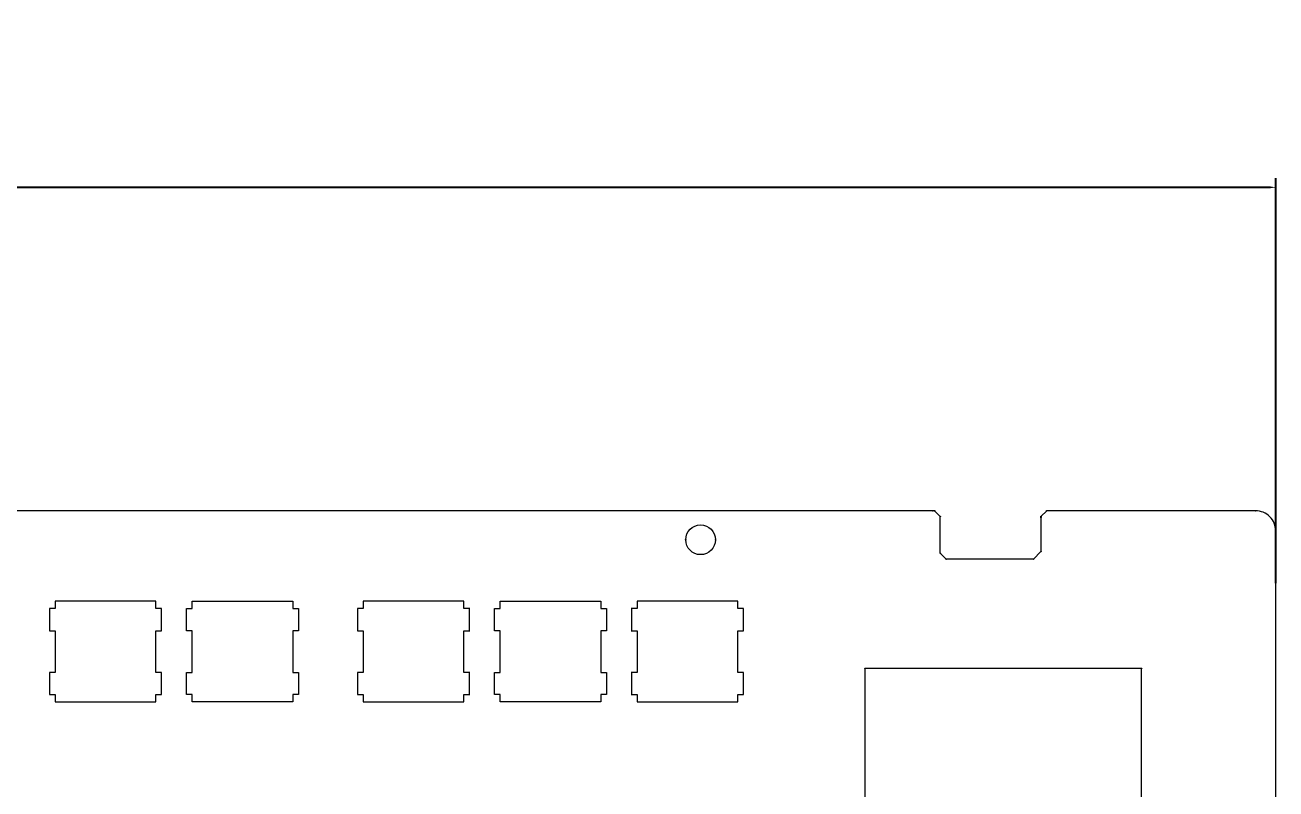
# Model space of a CAD drawing. Header units: millimetres. Extents: x 7166 to 8027, y 12622 to 12887.
# Drawn here: x 7510.3 to 7684.4, y 12780.9 to 12887.2 of the extents above; entities that cross this region are included whole.
import ezdxf

# ---------------------------------------------------------------- set-up
doc = ezdxf.new("R2010")
doc.units = ezdxf.units.MM
doc.header["$LTSCALE"] = 30
doc.styles.get("Standard").update_dxf_attribs({"font": 'txt', "bigfont": 'gbcbig.shx'})
doc.dimstyles.new('ISO-25', dxfattribs={"dimtxt": 15, "dimasz": 1, "dimexe": 1.25, "dimexo": 3, "dimgap": 4, "dimtad": 1, "dimtoh": 1, "dimtxsty": 'Standard', "dimcen": 2.5, "dimclrd": 3, "dimclre": 3, "dimclrt": 3, "dimadec": 0, "dimazin": 0, "dimtfac": 1, "dimtmove": 0, "dimatfit": 3, "dimfxl": 1, "dimarcsym": 0})

# ---------------------------------------------------------------- blocks, each defined once
blk = doc.blocks.new('*D1444')
at = {"color": 3, "lineweight": -2}
for p, q in [((7254.31, 12809.51), (7254.31, 12865.87)), ((7684.33, 12809.51), (7684.33, 12865.87)), ((7255.31, 12864.62), (7683.33, 12864.62))]:
    blk.add_line(p, q, dxfattribs=at)
at = {"color": 3}
for points in [[(7255.31, 12864.78), (7255.31, 12864.45), (7254.31, 12864.62)], [(7683.33, 12864.78), (7683.33, 12864.45), (7684.33, 12864.62)]]:
    blk.add_solid(points, dxfattribs=at)
at = {"layer": 'Defpoints', "color": 0}
for p in [(7684.33, 12864.62), (7254.31, 12806.51), (7684.33, 12806.51)]:
    blk.add_point(p, dxfattribs=at)
at = {"color": 3, "insert": (7469.32, 12877.37), "char_height": 15, "attachment_point": 5}
blk.add_mtext('430,02', dxfattribs=at)

msp = doc.modelspace()

# ---------------------------------------------------------------- linework, layer by layer
at = {"lineweight": 18}
for points in [[(7681.534, 12819.588), (7652.461, 12819.588), (7651.661, 12818.788), (7651.661, 12818.668), (7651.661, 12813.908), (7650.611, 12812.858), (7638.481, 12812.858), (7637.661, 12813.678), (7637.661, 12818.788), (7636.864, 12819.586), (7636.618, 12819.586), (7257.101, 12819.586, 0.4142136), (7254.307, 12816.792), (7254.307, 12677.349, 0.4142138), (7257.101, 12674.555)], [(7684.331, 12679.948), (7683.431, 12680.848), (7678.941, 12680.848), (7677.601, 12682.188), (7677.601, 12733.858), (7678.951, 12735.208), (7683.421, 12735.208), (7684.329, 12736.116), (7684.329, 12736.57), (7684.329, 12816.795, 0.4142136), (7681.535, 12819.589)]]:
    msp.add_lwpolyline(points, format="xyb", dxfattribs=at)
for points in [[(7528.507, 12807.001), (7514.506, 12807.001), (7514.506, 12806), (7513.707, 12806), (7513.707, 12802.9), (7514.506, 12802.9), (7514.506, 12797.101), (7513.707, 12797.101), (7513.707, 12794), (7514.506, 12794), (7514.506, 12793), (7528.507, 12793), (7528.507, 12794), (7529.306, 12794), (7529.306, 12797.101), (7528.507, 12797.101), (7528.507, 12802.9), (7529.306, 12802.9), (7529.306, 12806), (7528.507, 12806)], [(7547.557, 12807.001), (7547.557, 12806), (7548.356, 12806), (7548.356, 12802.9), (7547.557, 12802.9), (7547.557, 12797.101), (7548.356, 12797.101), (7548.356, 12794), (7547.557, 12794), (7547.557, 12793), (7533.556, 12793), (7533.556, 12794), (7532.757, 12794), (7532.757, 12797.101), (7533.556, 12797.101), (7533.556, 12802.9), (7532.757, 12802.9), (7532.757, 12806), (7533.556, 12806), (7533.556, 12807.001)], [(7571.368, 12807.001), (7557.369, 12807.001), (7557.369, 12806), (7556.568, 12806), (7556.568, 12802.9), (7557.369, 12802.9), (7557.369, 12797.101), (7556.568, 12797.101), (7556.568, 12794), (7557.369, 12794), (7557.369, 12793), (7571.368, 12793), (7571.368, 12794), (7572.169, 12794), (7572.169, 12797.101), (7571.368, 12797.101), (7571.368, 12802.9), (7572.169, 12802.9), (7572.169, 12806), (7571.368, 12806)], [(7590.418, 12807.001), (7590.418, 12806), (7591.219, 12806), (7591.219, 12802.9), (7590.418, 12802.9), (7590.418, 12797.101), (7591.219, 12797.101), (7591.219, 12794), (7590.418, 12794), (7590.418, 12793), (7576.419, 12793), (7576.419, 12794), (7575.618, 12794), (7575.618, 12797.101), (7576.419, 12797.101), (7576.419, 12802.9), (7575.618, 12802.9), (7575.618, 12806), (7576.419, 12806), (7576.419, 12807.001)], [(7609.468, 12807.001), (7595.469, 12807.001), (7595.469, 12806), (7594.668, 12806), (7594.668, 12802.9), (7595.469, 12802.9), (7595.469, 12797.101), (7594.668, 12797.101), (7594.668, 12794), (7595.469, 12794), (7595.469, 12793), (7609.468, 12793), (7609.468, 12794), (7610.269, 12794), (7610.269, 12797.101), (7609.468, 12797.101), (7609.468, 12802.9), (7610.269, 12802.9), (7610.269, 12806), (7609.468, 12806)]]:
    msp.add_lwpolyline(points, close=True, dxfattribs=at)
msp.add_lwpolyline([(7665.671, 12698.978), (7665.671, 12797.658), (7627.171, 12797.658), (7627.171, 12700.972), (7627.171, 12698.958), (7665.025, 12698.972), (7665.665, 12698.972)], dxfattribs=at)
for centre, radius in [((7636.618, 12819.586), 0.0381), ((7636.618, 12819.586), 0.0381), ((7636.864, 12819.586), 0.0381), ((7636.864, 12819.586), 0.0381), ((7637.661, 12818.788), 0.0381), ((7637.661, 12818.788), 0.0381), ((7651.661, 12818.788), 0.0381), ((7651.661, 12818.788), 0.0381), ((7651.661, 12818.668), 0.0381), ((7651.661, 12818.668), 0.0381), ((7652.461, 12819.588), 0.0381), ((7652.461, 12819.588), 0.0381), ((7681.534, 12819.588), 0.0381), ((7681.535, 12819.589), 0.0381), ((7604.307, 12815.555), 2.069), ((7684.329, 12816.795), 0.0381), ((7684.329, 12816.795), 0.0381), ((7602.237, 12815.555), 0.0318), ((7606.376, 12815.555), 0.0317), ((7637.661, 12813.678), 0.0381), ((7637.661, 12813.678), 0.0381), ((7651.661, 12813.908), 0.0381), ((7651.661, 12813.908), 0.0381), ((7638.481, 12812.858), 0.0381), ((7638.481, 12812.858), 0.0381), ((7650.611, 12812.858), 0.0381), ((7650.611, 12812.858), 0.0381), ((7514.506, 12807.001), 0.00318), ((7514.506, 12807.001), 0.00318), ((7528.507, 12807.001), 0.00317), ((7528.507, 12807.001), 0.00317), ((7533.556, 12807.001), 0.00317), ((7533.556, 12807.001), 0.00317), ((7547.557, 12807.001), 0.00317), ((7547.557, 12807.001), 0.00317), ((7557.369, 12807.001), 0.00317), ((7557.369, 12807.001), 0.00317), ((7571.368, 12807.001), 0.00317), ((7571.368, 12807.001), 0.00317), ((7576.419, 12807.001), 0.00317), ((7576.419, 12807.001), 0.00317), ((7590.418, 12807.001), 0.00317), ((7590.418, 12807.001), 0.00317), ((7595.469, 12807.001), 0.00317), ((7595.469, 12807.001), 0.00317), ((7609.468, 12807.001), 0.00317), ((7609.468, 12807.001), 0.00317), ((7513.707, 12806), 0.00318), ((7513.707, 12806), 0.00318), ((7514.506, 12806), 0.00318), ((7514.506, 12806), 0.00318), ((7528.507, 12806), 0.00317), ((7528.507, 12806), 0.00317), ((7529.306, 12806), 0.00317), ((7529.306, 12806), 0.00317), ((7532.757, 12806), 0.00318), ((7532.757, 12806), 0.00318), ((7533.556, 12806), 0.00317), ((7533.556, 12806), 0.00317), ((7547.557, 12806), 0.00317), ((7547.557, 12806), 0.00317), ((7548.356, 12806), 0.00318), ((7548.356, 12806), 0.00318), ((7556.568, 12806), 0.00317), ((7556.568, 12806), 0.00317), ((7557.369, 12806), 0.00317), ((7557.369, 12806), 0.00317), ((7571.368, 12806), 0.00317), ((7571.368, 12806), 0.00317), ((7572.169, 12806), 0.00317), ((7572.169, 12806), 0.00317), ((7575.618, 12806), 0.00317), ((7575.618, 12806), 0.00317), ((7576.419, 12806), 0.00317), ((7576.419, 12806), 0.00317), ((7590.418, 12806), 0.00317), ((7590.418, 12806), 0.00317), ((7591.219, 12806), 0.00317), ((7591.219, 12806), 0.00317), ((7594.668, 12806), 0.00317), ((7594.668, 12806), 0.00317), ((7595.469, 12806), 0.00317), ((7595.469, 12806), 0.00317), ((7609.468, 12806), 0.00317), ((7609.468, 12806), 0.00317), ((7610.269, 12806), 0.00317), ((7610.269, 12806), 0.00317), ((7513.707, 12802.9), 0.00318), ((7513.707, 12802.9), 0.00318), ((7514.506, 12802.9), 0.00318), ((7514.506, 12802.9), 0.00318), ((7528.507, 12802.9), 0.00317), ((7528.507, 12802.9), 0.00317), ((7529.306, 12802.9), 0.00317), ((7529.306, 12802.9), 0.00317), ((7532.757, 12802.9), 0.00318), ((7532.757, 12802.9), 0.00318), ((7533.556, 12802.9), 0.00317), ((7533.556, 12802.9), 0.00317), ((7547.557, 12802.9), 0.00317), ((7547.557, 12802.9), 0.00317), ((7548.356, 12802.9), 0.00318), ((7548.356, 12802.9), 0.00318), ((7556.568, 12802.9), 0.00317), ((7556.568, 12802.9), 0.00317), ((7557.369, 12802.9), 0.00317), ((7557.369, 12802.9), 0.00317), ((7571.368, 12802.9), 0.00317), ((7571.368, 12802.9), 0.00317), ((7572.169, 12802.9), 0.00317), ((7572.169, 12802.9), 0.00317), ((7575.618, 12802.9), 0.00317), ((7575.618, 12802.9), 0.00317), ((7576.419, 12802.9), 0.00317), ((7576.419, 12802.9), 0.00317), ((7590.418, 12802.9), 0.00317), ((7590.418, 12802.9), 0.00317), ((7591.219, 12802.9), 0.00317), ((7591.219, 12802.9), 0.00317), ((7594.668, 12802.9), 0.00317), ((7594.668, 12802.9), 0.00317), ((7595.469, 12802.9), 0.00317), ((7595.469, 12802.9), 0.00317), ((7609.468, 12802.9), 0.00317), ((7609.468, 12802.9), 0.00317), ((7610.269, 12802.9), 0.00317), ((7610.269, 12802.9), 0.00317), ((7627.171, 12797.658), 0.0254), ((7627.171, 12797.658), 0.0254), ((7665.671, 12797.658), 0.0254), ((7665.671, 12797.658), 0.0254), ((7513.707, 12797.101), 0.00318), ((7513.707, 12797.101), 0.00318), ((7514.506, 12797.101), 0.00318), ((7514.506, 12797.101), 0.00318), ((7528.507, 12797.101), 0.00317), ((7528.507, 12797.101), 0.00317), ((7529.306, 12797.101), 0.00317), ((7529.306, 12797.101), 0.00317), ((7532.757, 12797.101), 0.00318), ((7532.757, 12797.101), 0.00318), ((7533.556, 12797.101), 0.00317), ((7533.556, 12797.101), 0.00317), ((7547.557, 12797.101), 0.00317), ((7547.557, 12797.101), 0.00317), ((7548.356, 12797.101), 0.00318), ((7548.356, 12797.101), 0.00318), ((7556.568, 12797.101), 0.00317), ((7556.568, 12797.101), 0.00317), ((7557.369, 12797.101), 0.00317), ((7557.369, 12797.101), 0.00317), ((7571.368, 12797.101), 0.00317), ((7571.368, 12797.101), 0.00317), ((7572.169, 12797.101), 0.00317), ((7572.169, 12797.101), 0.00317), ((7575.618, 12797.101), 0.00317), ((7575.618, 12797.101), 0.00317), ((7576.419, 12797.101), 0.00317), ((7576.419, 12797.101), 0.00317), ((7590.418, 12797.101), 0.00317), ((7590.418, 12797.101), 0.00317), ((7591.219, 12797.101), 0.00317), ((7591.219, 12797.101), 0.00317), ((7594.668, 12797.101), 0.00317), ((7594.668, 12797.101), 0.00317), ((7595.469, 12797.101), 0.00317), ((7595.469, 12797.101), 0.00317), ((7609.468, 12797.101), 0.00317), ((7609.468, 12797.101), 0.00317), ((7610.269, 12797.101), 0.00317), ((7610.269, 12797.101), 0.00317), ((7513.707, 12794), 0.00318), ((7513.707, 12794), 0.00318), ((7514.506, 12794), 0.00318), ((7514.506, 12794), 0.00318), ((7514.506, 12793), 0.00318), ((7514.506, 12793), 0.00318), ((7528.507, 12794), 0.00317), ((7528.507, 12794), 0.00317), ((7528.507, 12793), 0.00317), ((7528.507, 12793), 0.00317), ((7529.306, 12794), 0.00317), ((7529.306, 12794), 0.00317), ((7532.757, 12794), 0.00318), ((7532.757, 12794), 0.00318), ((7533.556, 12794), 0.00317), ((7533.556, 12794), 0.00317), ((7533.556, 12793), 0.00317), ((7533.556, 12793), 0.00317), ((7547.557, 12794), 0.00317), ((7547.557, 12794), 0.00317), ((7547.557, 12793), 0.00317), ((7547.557, 12793), 0.00317), ((7548.356, 12794), 0.00318), ((7548.356, 12794), 0.00318), ((7556.568, 12794), 0.00317), ((7556.568, 12794), 0.00317), ((7557.369, 12794), 0.00317), ((7557.369, 12794), 0.00317), ((7557.369, 12793), 0.00317), ((7557.369, 12793), 0.00317), ((7571.368, 12794), 0.00317), ((7571.368, 12794), 0.00317), ((7571.368, 12793), 0.00317), ((7571.368, 12793), 0.00317), ((7572.169, 12794), 0.00317), ((7572.169, 12794), 0.00317), ((7575.618, 12794), 0.00317), ((7575.618, 12794), 0.00317), ((7576.419, 12794), 0.00317), ((7576.419, 12794), 0.00317), ((7576.419, 12793), 0.00317), ((7576.419, 12793), 0.00317), ((7590.418, 12794), 0.00317), ((7590.418, 12794), 0.00317), ((7590.418, 12793), 0.00317), ((7590.418, 12793), 0.00317), ((7591.219, 12794), 0.00317), ((7591.219, 12794), 0.00317), ((7594.668, 12794), 0.00317), ((7594.668, 12794), 0.00317), ((7595.469, 12794), 0.00317), ((7595.469, 12794), 0.00317), ((7595.469, 12793), 0.00317), ((7595.469, 12793), 0.00317), ((7609.468, 12794), 0.00317), ((7609.468, 12794), 0.00317), ((7609.468, 12793), 0.00317), ((7609.468, 12793), 0.00317), ((7610.269, 12794), 0.00317), ((7610.269, 12794), 0.00317)]:
    msp.add_circle(centre, radius, dxfattribs=at)

# ---------------------------------------------------------------- dimensions: what is measured, and where the dimension line sits
dim = msp.add_linear_dim(base=(7684.329, 12864.617), p1=(7254.307, 12806.507), p2=(7684.329, 12806.507), dimstyle='ISO-25')
dim.commit()
dim.dimension.update_dxf_attribs({"geometry": '*D1444', "text_midpoint": (7469.318, 12877.367)})

doc.saveas('drawing.dxf')
